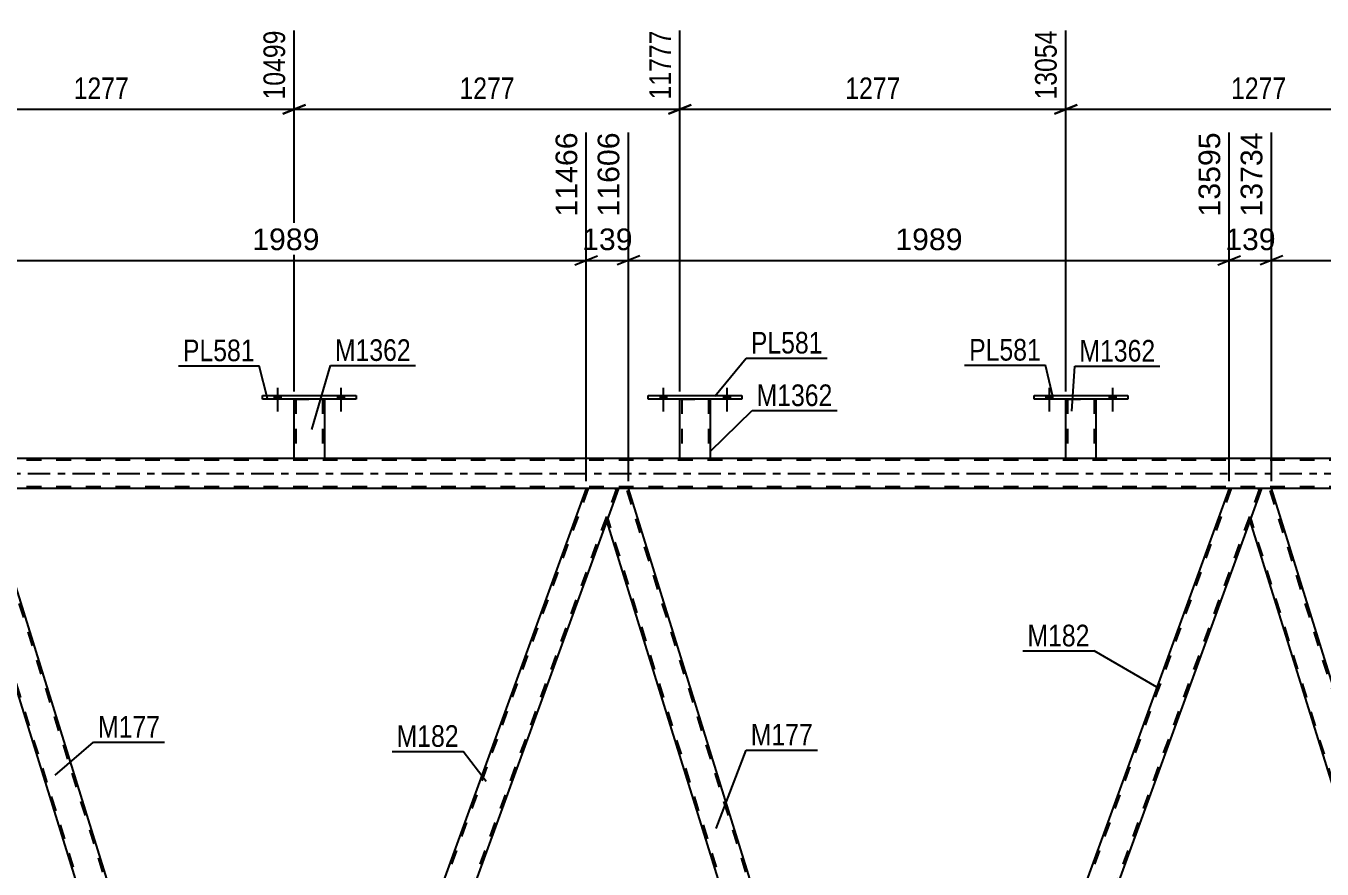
# Model space of a CAD drawing. Header units: millimetres. Extents: x -116 to 725, y -402 to 192.
# Drawn here: x 365.9 to 537.5, y -52.4 to 59.2 of the extents above; entities that cross this region are included whole.
import ezdxf

# ---------------------------------------------------------------- set-up
doc = ezdxf.new("R2010")
doc.units = ezdxf.units.MM
doc.linetypes.add('DXK_LINE_DOT2', pattern=[3.9198, 1.9599, -1.9599])
doc.linetypes.add('DXK_LINE_DOT3', pattern=[5.9187, 2.979, -0.9799, 0.9799, -0.9799])
doc.styles.add('Arial', font='ARIAL.TTF', dxfattribs={"height": 0.2})
doc.styles.add('Arial Narrow', font='ARIALN.TTF', dxfattribs={"height": 0.2})

# ---------------------------------------------------------------- blocks, each defined once
blk = doc.blocks.new('Part-203720616-4472 - 4437')
at = {"color": 7, "linetype": 'DXK_LINE_DOT2'}
for p, q in [((440.3, -2), (396.18, -123.22)), ((444.05, -2), (399.93, -123.22)), ((444.31, -2), (442.76, -6.25)), ((444.27, -2), (444.16, -2)), ((444.31, -2), (444.27, -2)), ((397.19, -119.75), (395.93, -123.22)), ((400.19, -123.22), (395.93, -123.22))]:
    blk.add_line(p, q, dxfattribs=at)
at = {"color": 2, "linetype": 'Continuous'}
for p, q in [((440.05, -2), (397.19, -119.75)), ((443.8, -2), (440.05, -2)), ((443.8, -2), (444.31, -2)), ((442.76, -6.25), (400.19, -123.22))]:
    blk.add_line(p, q, dxfattribs=at)
blk = doc.blocks.new('Part-203720616-4487 - 4437')
at = {"color": 7, "linetype": 'DXK_LINE_DOT2'}
for p, q in [((525.44, -2), (481.32, -123.22)), ((529.18, -2), (485.06, -123.22)), ((529.44, -2), (527.89, -6.25)), ((529.4, -2), (529.29, -2)), ((529.44, -2), (529.4, -2)), ((482.82, -118.4), (481.06, -123.22)), ((487.08, -118.4), (485.32, -123.22)), ((485.32, -123.22), (481.06, -123.22))]:
    blk.add_line(p, q, dxfattribs=at)
at = {"color": 2, "linetype": 'Continuous'}
for p, q in [((525.18, -2), (482.82, -118.4)), ((528.93, -2), (525.18, -2)), ((528.93, -2), (529.44, -2)), ((527.89, -6.25), (487.08, -118.4))]:
    blk.add_line(p, q, dxfattribs=at)
blk = doc.blocks.new('Part-203720616-4492 - 4437')
at = {"color": 2, "linetype": 'Continuous'}
for p, q in [((529.44, -2), (527.89, -6.25)), ((530.76, -2), (529.44, -2)), ((567.46, -119.75), (530.76, -2)), ((527.89, -6.25), (564.35, -123.22)), ((567.46, -119.75), (567.19, -120.49)), ((567.19, -120.49), (566.2, -123.22))]:
    blk.add_line(p, q, dxfattribs=at)
at = {"color": 7, "linetype": 'DXK_LINE_DOT2'}
for p, q in [((567.33, -120.12), (530.51, -2)), ((564.6, -123.22), (528.03, -5.88)), ((567.44, -119.81), (567.19, -120.49)), ((566.2, -123.22), (564.35, -123.22))]:
    blk.add_line(p, q, dxfattribs=at)
blk = doc.blocks.new('Part-203720616-4828 - 4437')
at = {"color": 2, "linetype": 'Continuous'}
for p, q in [((401.37, 2), (401.37, 9.84)), ((405.37, 9.84), (405.37, 2)), ((405.34, 2), (401.37, 2)), ((405.37, 2), (405.34, 2))]:
    blk.add_line(p, q, dxfattribs=at)
at = {"color": 7, "linetype": 'DXK_LINE_DOT2'}
for p, q in [((401.37, 9.84), (405.37, 9.84)), ((401.37, 9.84), (401.37, 9.84)), ((401.37, 9.84), (401.37, 9.84)), ((401.61, 9.84), (401.61, 2)), ((405.13, 9.84), (405.13, 2)), ((405.37, 9.84), (405.37, 9.84)), ((405.37, 9.84), (405.37, 9.84)), ((405.11, 2), (405.13, 2))]:
    blk.add_line(p, q, dxfattribs=at)
blk = doc.blocks.new('Part-203720616-4525 - 4437')
at = {"color": 2, "linetype": 'Continuous'}
for p, q in [((444.31, -2), (442.76, -6.25)), ((445.62, -2), (444.31, -2)), ((481.9, -118.4), (445.62, -2)), ((477.71, -118.4), (442.76, -6.25))]:
    blk.add_line(p, q, dxfattribs=at)
at = {"color": 7, "linetype": 'DXK_LINE_DOT2'}
for p, q in [((482.19, -120.12), (445.37, -2)), ((479.47, -123.22), (442.89, -5.88)), ((479.22, -123.22), (477.71, -118.4)), ((482.33, -119.75), (481.9, -118.4)), ((481.06, -123.22), (482.33, -119.75)), ((479.22, -123.22), (481.06, -123.22))]:
    blk.add_line(p, q, dxfattribs=at)
blk = doc.blocks.new('Part-203720616-4616 - 4437')
at = {"color": 2, "linetype": 'Continuous'}
for p, q in [((359.17, -2), (357.62, -6.25)), ((360.49, -2), (359.17, -2)), ((397.19, -119.75), (360.49, -2)), ((357.62, -6.25), (394.08, -123.22)), ((397.19, -119.75), (396.92, -120.49)), ((396.92, -120.49), (395.93, -123.22))]:
    blk.add_line(p, q, dxfattribs=at)
at = {"color": 7, "linetype": 'DXK_LINE_DOT2'}
for p, q in [((397.06, -120.12), (360.24, -2)), ((394.34, -123.22), (357.76, -5.88)), ((397.17, -119.81), (396.92, -120.49)), ((395.93, -123.22), (394.08, -123.22))]:
    blk.add_line(p, q, dxfattribs=at)
blk = doc.blocks.new('Part-203720616-4682 - 4437')
at = {"color": 7, "linetype": 'DXK_LINE_DOT2'}
for p, q in [((681.5, 1.76), (-18.61, 1.76)), ((660.77, 2), (9.96, 2)), ((405.37, 2), (401.37, 2)), ((456.45, 2), (452.45, 2)), ((507.53, 2), (503.53, 2)), ((681.5, -1.76), (-18.61, -1.76)), ((445.62, -2), (440.05, -2)), ((530.76, -2), (525.18, -2))]:
    blk.add_line(p, q, dxfattribs=at)
at = {"color": 2, "linetype": 'Continuous'}
for p, q in [((401.37, 2), (354.29, 2)), ((452.45, 2), (405.37, 2)), ((503.53, 2), (456.45, 2)), ((554.61, 2), (507.53, 2)), ((440.05, -2), (360.49, -2)), ((525.18, -2), (445.62, -2)), ((610.32, -2), (530.76, -2))]:
    blk.add_line(p, q, dxfattribs=at)
at = {"color": 7, "linetype": 'DXK_LINE_DOT3'}
blk.add_line((-18.61, 0), (681.5, 0), dxfattribs=at)
blk = doc.blocks.new('Bolt-203720616-4948 - 4437')
at = {"linetype": 'Continuous'}
for points in [[(500.89, 9.84), (501.77, 9.84), (501.77, 10.32), (500.89, 10.32)], [(509.29, 9.84), (510.17, 9.84), (510.17, 10.32), (509.29, 10.32)]]:
    blk.add_hatch(color=1, dxfattribs=at).paths.add_polyline_path(points)
at = {"color": 1, "linetype": 'Continuous'}
for p, q in [((500.89, 10.32), (500.89, 9.84)), ((501.33, 11.32), (501.33, 8.2)), ((501.77, 10.32), (501.77, 9.84)), ((509.29, 10.32), (509.29, 9.84)), ((509.73, 11.32), (509.73, 8.2)), ((510.17, 10.32), (510.17, 9.84))]:
    blk.add_line(p, q, dxfattribs=at)
blk = doc.blocks.new('Bolt-203720616-4936 - 4437')
at = {"linetype": 'Continuous'}
for points in [[(398.73, 9.84), (399.61, 9.84), (399.61, 10.32), (398.73, 10.32)], [(407.13, 9.84), (408.01, 9.84), (408.01, 10.32), (407.13, 10.32)]]:
    blk.add_hatch(color=1, dxfattribs=at).paths.add_polyline_path(points)
at = {"color": 1, "linetype": 'Continuous'}
for p, q in [((398.73, 10.32), (398.73, 9.84)), ((399.17, 11.32), (399.17, 8.2)), ((399.61, 10.32), (399.61, 9.84)), ((407.13, 10.32), (407.13, 9.84)), ((407.57, 11.32), (407.57, 8.2)), ((408.01, 10.32), (408.01, 9.84))]:
    blk.add_line(p, q, dxfattribs=at)
blk = doc.blocks.new('Part-203720616-4833 - 4437')
at = {"color": 2, "linetype": 'Continuous'}
for p, q in [((397.17, 9.84), (397.17, 10.32)), ((397.17, 10.32), (409.57, 10.32)), ((409.57, 10.32), (409.57, 9.84)), ((409.57, 9.84), (397.17, 9.84))]:
    blk.add_line(p, q, dxfattribs=at)
blk = doc.blocks.new('Part-203720616-4838 - 4437')
at = {"color": 2, "linetype": 'Continuous'}
for p, q in [((452.45, 2), (452.45, 9.84)), ((456.45, 9.84), (456.45, 2)), ((456.42, 2), (452.45, 2)), ((456.45, 2), (456.42, 2))]:
    blk.add_line(p, q, dxfattribs=at)
at = {"color": 7, "linetype": 'DXK_LINE_DOT2'}
for p, q in [((452.45, 9.84), (456.45, 9.84)), ((452.45, 9.84), (452.45, 9.84)), ((452.45, 9.84), (452.45, 9.84)), ((452.69, 9.84), (452.69, 2)), ((456.21, 9.84), (456.21, 2)), ((456.45, 9.84), (456.45, 9.84)), ((456.45, 9.84), (456.45, 9.84)), ((456.19, 2), (456.21, 2))]:
    blk.add_line(p, q, dxfattribs=at)
blk = doc.blocks.new('Part-203720616-4843 - 4437')
at = {"color": 2, "linetype": 'Continuous'}
for p, q in [((448.25, 9.84), (448.25, 10.32)), ((448.25, 10.32), (460.65, 10.32)), ((460.65, 10.32), (460.65, 9.84)), ((460.65, 9.84), (448.25, 9.84))]:
    blk.add_line(p, q, dxfattribs=at)
blk = doc.blocks.new('Part-203720616-4918 - 4437')
at = {"color": 2, "linetype": 'Continuous'}
for p, q in [((503.53, 2), (503.53, 9.84)), ((507.53, 9.84), (507.53, 2)), ((507.5, 2), (503.53, 2)), ((507.53, 2), (507.5, 2))]:
    blk.add_line(p, q, dxfattribs=at)
at = {"color": 7, "linetype": 'DXK_LINE_DOT2'}
for p, q in [((503.53, 9.84), (507.53, 9.84)), ((503.53, 9.84), (503.53, 9.84)), ((503.53, 9.84), (503.53, 9.84)), ((503.77, 9.84), (503.77, 2)), ((507.29, 9.84), (507.29, 2)), ((507.53, 9.84), (507.53, 9.84)), ((507.53, 9.84), (507.53, 9.84)), ((507.27, 2), (507.29, 2))]:
    blk.add_line(p, q, dxfattribs=at)
blk = doc.blocks.new('Part-203720616-4923 - 4437')
at = {"color": 2, "linetype": 'Continuous'}
for p, q in [((499.33, 9.84), (499.33, 10.32)), ((499.33, 10.32), (511.73, 10.32)), ((511.73, 10.32), (511.73, 9.84)), ((511.73, 9.84), (499.33, 9.84))]:
    blk.add_line(p, q, dxfattribs=at)
blk = doc.blocks.new('Bolt-203720616-4937 - 4437')
at = {"linetype": 'Continuous'}
for points in [[(398.73, 9.84), (399.61, 9.84), (399.61, 10.32), (398.73, 10.32)], [(407.13, 9.84), (408.01, 9.84), (408.01, 10.32), (407.13, 10.32)]]:
    blk.add_hatch(color=1, dxfattribs=at).paths.add_polyline_path(points)
at = {"color": 1, "linetype": 'Continuous'}
for p, q in [((398.73, 10.32), (398.73, 9.84)), ((399.17, 11.32), (399.17, 8.2)), ((399.61, 10.32), (399.61, 9.84)), ((407.13, 10.32), (407.13, 9.84)), ((407.57, 11.32), (407.57, 8.2)), ((408.01, 10.32), (408.01, 9.84))]:
    blk.add_line(p, q, dxfattribs=at)
blk = doc.blocks.new('Bolt-203720616-4938 - 4437')
at = {"linetype": 'Continuous'}
for points in [[(449.81, 9.84), (450.69, 9.84), (450.69, 10.32), (449.81, 10.32)], [(458.21, 9.84), (459.09, 9.84), (459.09, 10.32), (458.21, 10.32)]]:
    blk.add_hatch(color=1, dxfattribs=at).paths.add_polyline_path(points)
at = {"color": 1, "linetype": 'Continuous'}
for p, q in [((449.81, 10.32), (449.81, 9.84)), ((450.25, 11.32), (450.25, 8.2)), ((450.69, 10.32), (450.69, 9.84)), ((458.21, 10.32), (458.21, 9.84)), ((458.65, 11.32), (458.65, 8.2)), ((459.09, 10.32), (459.09, 9.84))]:
    blk.add_line(p, q, dxfattribs=at)
blk = doc.blocks.new('Bolt-203720616-4939 - 4437')
at = {"linetype": 'Continuous'}
for points in [[(449.81, 9.84), (450.69, 9.84), (450.69, 10.32), (449.81, 10.32)], [(458.21, 9.84), (459.09, 9.84), (459.09, 10.32), (458.21, 10.32)]]:
    blk.add_hatch(color=1, dxfattribs=at).paths.add_polyline_path(points)
at = {"color": 1, "linetype": 'Continuous'}
for p, q in [((449.81, 10.32), (449.81, 9.84)), ((450.25, 11.32), (450.25, 8.2)), ((450.69, 10.32), (450.69, 9.84)), ((458.21, 10.32), (458.21, 9.84)), ((458.65, 11.32), (458.65, 8.2)), ((459.09, 10.32), (459.09, 9.84))]:
    blk.add_line(p, q, dxfattribs=at)
blk = doc.blocks.new('Bolt-203720616-4949 - 4437')
at = {"linetype": 'Continuous'}
for points in [[(500.89, 9.84), (501.77, 9.84), (501.77, 10.32), (500.89, 10.32)], [(509.29, 9.84), (510.17, 9.84), (510.17, 10.32), (509.29, 10.32)]]:
    blk.add_hatch(color=1, dxfattribs=at).paths.add_polyline_path(points)
at = {"color": 1, "linetype": 'Continuous'}
for p, q in [((500.89, 10.32), (500.89, 9.84)), ((501.33, 11.32), (501.33, 8.2)), ((501.77, 10.32), (501.77, 9.84)), ((509.29, 10.32), (509.29, 9.84)), ((509.73, 11.32), (509.73, 8.2)), ((510.17, 10.32), (510.17, 9.84))]:
    blk.add_line(p, q, dxfattribs=at)
blk = doc.blocks.new('StraightDimension-203720616-5697 - 4437')
at = {"color": 7, "linetype": 'Continuous'}
for p, q in [((401.37, 10.84), (401.37, 58.64)), ((452.45, 10.84), (452.45, 58.64)), ((402.87, 48.8), (399.87, 47.6)), ((401.37, 48.2), (452.45, 48.2)), ((450.95, 47.6), (453.95, 48.8))]:
    blk.add_line(p, q, dxfattribs=at)
at = {"color": 0, "linetype": 'Continuous'}
blk.add_wipeout([(451.85, 59.24), (447.65, 59.24), (447.65, 48.9), (451.85, 48.9)], dxfattribs=at)
at = {"color": 0}
blk.add_wipeout([(431.17, 48.95), (431.17, 53.15), (422.66, 53.15), (422.66, 48.95)], dxfattribs=at)
at = {"color": 3, "linetype": 'Continuous', "style": 'Arial Narrow'}
blk.add_text('11777', height=2.863, rotation=90.0002, dxfattribs=at).set_placement((451.25, 49.5))
at = {"color": 3, "style": 'Arial Narrow'}
blk.add_text('1277', height=2.863, dxfattribs=at).set_placement((423.26, 49.55))
blk = doc.blocks.new('StraightDimension-203720616-5707 - 4437')
at = {"color": 7, "linetype": 'Continuous'}
for p, q in [((452.45, 10.84), (452.45, 58.64)), ((503.53, 10.84), (503.53, 58.64)), ((453.95, 48.8), (450.95, 47.6)), ((452.45, 48.2), (503.53, 48.2)), ((502.03, 47.6), (505.03, 48.8))]:
    blk.add_line(p, q, dxfattribs=at)
at = {"color": 0, "linetype": 'Continuous'}
blk.add_wipeout([(502.93, 59.24), (498.73, 59.24), (498.73, 48.9), (502.93, 48.9)], dxfattribs=at)
at = {"color": 0}
blk.add_wipeout([(482.25, 48.95), (482.25, 53.15), (473.74, 53.15), (473.74, 48.95)], dxfattribs=at)
at = {"color": 3, "linetype": 'Continuous', "style": 'Arial Narrow'}
blk.add_text('13054', height=2.863, rotation=90.0002, dxfattribs=at).set_placement((502.33, 49.5))
at = {"color": 3, "style": 'Arial Narrow'}
blk.add_text('1277', height=2.863, dxfattribs=at).set_placement((474.34, 49.55))
blk = doc.blocks.new('StraightDimension-203720616-5687 - 4437')
at = {"color": 7, "linetype": 'Continuous'}
for p, q in [((401.37, 10.84), (401.37, 58.64)), ((350.29, 10.84), (350.29, 56.81)), ((351.79, 48.8), (348.79, 47.6)), ((350.29, 48.2), (401.37, 48.2)), ((399.87, 47.6), (402.87, 48.8))]:
    blk.add_line(p, q, dxfattribs=at)
at = {"color": 0, "linetype": 'Continuous'}
blk.add_wipeout([(400.77, 59.24), (396.57, 59.24), (396.57, 48.9), (400.77, 48.9)], dxfattribs=at)
at = {"color": 0}
blk.add_wipeout([(380.09, 48.95), (380.09, 53.15), (371.58, 53.15), (371.58, 48.95)], dxfattribs=at)
at = {"color": 3, "linetype": 'Continuous', "style": 'Arial Narrow'}
blk.add_text('10499', height=2.863, rotation=90.0002, dxfattribs=at).set_placement((400.17, 49.5))
at = {"color": 3, "style": 'Arial Narrow'}
blk.add_text('1277', height=2.863, dxfattribs=at).set_placement((372.18, 49.55))
blk = doc.blocks.new('StraightDimension-203720616-6075 - 4437')
at = {"color": 7, "linetype": 'Continuous'}
for p, q in [((525.18, -1), (525.18, 45.13)), ((530.76, -1), (530.76, 45.13)), ((523.68, 27.61), (526.68, 28.81)), ((525.18, 28.21), (530.76, 28.21)), ((532.26, 28.81), (529.26, 27.61))]:
    blk.add_line(p, q, dxfattribs=at)
at = {"color": 0}
blk.add_wipeout([(531.91, 28.96), (531.91, 33.16), (524.04, 33.16), (524.04, 28.96)], dxfattribs=at)
at = {"color": 3, "style": 'Arial'}
blk.add_text('139', height=2.865, dxfattribs=at).set_placement((524.64, 29.56))
at = {"color": 0, "linetype": 'Continuous'}
blk.add_wipeout([(530.16, 45.73), (525.96, 45.73), (525.96, 33.41), (530.16, 33.41)], dxfattribs=at)
at = {"color": 3, "linetype": 'Continuous', "style": 'Arial'}
blk.add_text('13734', height=2.865, rotation=90.0002, dxfattribs=at).set_placement((529.56, 34.01))
blk = doc.blocks.new('StraightDimension-203720616-6027 - 4437')
at = {"color": 7, "linetype": 'Continuous'}
for p, q in [((440.05, -1), (440.05, 45.13)), ((445.62, -1), (445.62, 45.13)), ((438.55, 27.61), (441.55, 28.81)), ((440.05, 28.21), (445.62, 28.21)), ((447.12, 28.81), (444.12, 27.61))]:
    blk.add_line(p, q, dxfattribs=at)
at = {"color": 0}
blk.add_wipeout([(446.77, 28.96), (446.77, 33.16), (438.9, 33.16), (438.9, 28.96)], dxfattribs=at)
at = {"color": 3, "style": 'Arial'}
blk.add_text('139', height=2.865, dxfattribs=at).set_placement((439.5, 29.56))
at = {"color": 0, "linetype": 'Continuous'}
blk.add_wipeout([(445.02, 45.73), (440.82, 45.73), (440.82, 33.41), (445.02, 33.41)], dxfattribs=at)
at = {"color": 3, "linetype": 'Continuous', "style": 'Arial'}
blk.add_text('11606', height=2.865, rotation=90.0002, dxfattribs=at).set_placement((444.42, 34.01))
blk = doc.blocks.new('StraightDimension-203720616-6099 - 4437')
at = {"color": 7, "linetype": 'Continuous'}
for p, q in [((530.76, -1), (530.76, 45.13)), ((610.32, -1), (610.32, 40.63)), ((532.26, 28.81), (529.26, 27.61)), ((530.76, 28.21), (610.32, 28.21)), ((608.82, 27.61), (611.82, 28.81))]:
    blk.add_line(p, q, dxfattribs=at)
at = {"color": 0, "linetype": 'Continuous'}
blk.add_wipeout([(609.72, 41.23), (605.52, 41.23), (605.52, 28.91), (609.72, 28.91)], dxfattribs=at)
at = {"color": 0}
blk.add_wipeout([(575.59, 28.96), (575.59, 33.16), (565.49, 33.16), (565.49, 28.96)], dxfattribs=at)
at = {"color": 3, "linetype": 'Continuous', "style": 'Arial'}
blk.add_text('15723', height=2.865, rotation=90.0002, dxfattribs=at).set_placement((609.12, 29.51))
at = {"color": 3, "style": 'Arial'}
blk.add_text('1989', height=2.865, dxfattribs=at).set_placement((566.09, 29.56))
blk = doc.blocks.new('StraightDimension-203720616-6003 - 4437')
at = {"color": 7, "linetype": 'Continuous'}
for p, q in [((440.05, -1), (440.05, 45.13)), ((360.49, -1), (360.49, 42.91)), ((361.99, 28.81), (358.99, 27.61)), ((360.49, 28.21), (440.05, 28.21)), ((438.55, 27.61), (441.55, 28.81))]:
    blk.add_line(p, q, dxfattribs=at)
at = {"color": 0, "linetype": 'Continuous'}
blk.add_wipeout([(439.45, 45.73), (435.25, 45.73), (435.25, 33.41), (439.45, 33.41)], dxfattribs=at)
at = {"color": 0}
blk.add_wipeout([(405.32, 28.96), (405.32, 33.16), (395.22, 33.16), (395.22, 28.96)], dxfattribs=at)
at = {"color": 3, "linetype": 'Continuous', "style": 'Arial'}
blk.add_text('11466', height=2.865, rotation=90.0002, dxfattribs=at).set_placement((438.85, 34.01))
at = {"color": 3, "style": 'Arial'}
blk.add_text('1989', height=2.865, dxfattribs=at).set_placement((395.82, 29.56))
blk = doc.blocks.new('StraightDimension-203720616-5717 - 4437')
at = {"color": 7, "linetype": 'Continuous'}
for p, q in [((503.53, 10.84), (503.53, 58.64)), ((554.61, 10.84), (554.61, 58.64)), ((505.03, 48.8), (502.03, 47.6)), ((503.53, 48.2), (554.61, 48.2)), ((553.11, 47.6), (556.11, 48.8))]:
    blk.add_line(p, q, dxfattribs=at)
at = {"color": 0, "linetype": 'Continuous'}
blk.add_wipeout([(554.01, 59.24), (549.81, 59.24), (549.81, 48.9), (554.01, 48.9)], dxfattribs=at)
at = {"color": 0}
blk.add_wipeout([(533.33, 48.95), (533.33, 53.15), (524.82, 53.15), (524.82, 48.95)], dxfattribs=at)
at = {"color": 3, "linetype": 'Continuous', "style": 'Arial Narrow'}
blk.add_text('14331', height=2.863, rotation=90.0002, dxfattribs=at).set_placement((553.41, 49.5))
at = {"color": 3, "style": 'Arial Narrow'}
blk.add_text('1277', height=2.863, dxfattribs=at).set_placement((525.42, 49.55))
blk = doc.blocks.new('StraightDimension-203720616-6051 - 4437')
at = {"color": 7, "linetype": 'Continuous'}
for p, q in [((445.62, -1), (445.62, 45.13)), ((525.18, -1), (525.18, 45.13)), ((447.12, 28.81), (444.12, 27.61)), ((445.62, 28.21), (525.18, 28.21)), ((523.68, 27.61), (526.68, 28.81))]:
    blk.add_line(p, q, dxfattribs=at)
at = {"color": 0, "linetype": 'Continuous'}
blk.add_wipeout([(524.58, 45.73), (520.38, 45.73), (520.38, 33.41), (524.58, 33.41)], dxfattribs=at)
at = {"color": 0}
blk.add_wipeout([(490.45, 28.96), (490.45, 33.16), (480.36, 33.16), (480.36, 28.96)], dxfattribs=at)
at = {"color": 3, "linetype": 'Continuous', "style": 'Arial'}
blk.add_text('13595', height=2.865, rotation=90.0002, dxfattribs=at).set_placement((523.98, 34.01))
at = {"color": 3, "style": 'Arial'}
blk.add_text('1989', height=2.865, dxfattribs=at).set_placement((480.96, 29.56))
blk = doc.blocks.new('Mark-203720616-4824 - 4437')
at = {"color": 0}
blk.add_wipeout([(416.82, 14.9), (416.82, 17.9), (406.77, 17.9), (406.77, 14.9)], dxfattribs=at)
blk.add_wipeout([(416.82, 14.9), (416.82, 17.9), (406.77, 17.9), (406.77, 14.9)], dxfattribs=at)
at = {"color": 30, "linetype": 'Continuous'}
for p, q in [((403.73, 5.83), (406.17, 14.3)), ((406.17, 14.3), (417.42, 14.3))]:
    blk.add_line(p, q, dxfattribs=at)
at = {"color": 3, "style": 'Arial Narrow'}
blk.add_text('M1362', height=2.863, dxfattribs=at).set_placement((406.77, 14.9))
blk = doc.blocks.new('Mark-203720616-4521 - 4437')
at = {"color": 0}
blk.add_wipeout([(470.06, -36), (470.06, -33), (461.83, -33), (461.83, -36)], dxfattribs=at)
blk.add_wipeout([(470.06, -36), (470.06, -33), (461.83, -33), (461.83, -36)], dxfattribs=at)
at = {"color": 30, "linetype": 'Continuous'}
for p, q in [((457.26, -46.98), (461.23, -36.6)), ((461.23, -36.6), (470.66, -36.6))]:
    blk.add_line(p, q, dxfattribs=at)
at = {"color": 3, "style": 'Arial Narrow'}
blk.add_text('M177', height=2.863, dxfattribs=at).set_placement((461.83, -36))
blk = doc.blocks.new('Mark-203720616-4468 - 4437')
at = {"color": 0}
blk.add_wipeout([(423.17, -36.18), (423.17, -33.18), (414.94, -33.18), (414.94, -36.18)], dxfattribs=at)
blk.add_wipeout([(423.17, -36.18), (423.17, -33.18), (414.94, -33.18), (414.94, -36.18)], dxfattribs=at)
at = {"color": 30, "linetype": 'Continuous'}
for p in [(414.34, -36.78), (426.78, -40.78)]:
    blk.add_line(p, (423.77, -36.78), dxfattribs=at)
at = {"color": 3, "style": 'Arial Narrow'}
blk.add_text('M182', height=2.863, dxfattribs=at).set_placement((414.94, -36.18))
blk = doc.blocks.new('Mark-203720616-4483 - 4437')
at = {"color": 0}
blk.add_wipeout([(506.68, -22.88), (506.68, -19.88), (498.46, -19.88), (498.46, -22.88)], dxfattribs=at)
blk.add_wipeout([(506.68, -22.88), (506.68, -19.88), (498.46, -19.88), (498.46, -22.88)], dxfattribs=at)
at = {"color": 30, "linetype": 'Continuous'}
for p in [(497.86, -23.48), (515.61, -28.3)]:
    blk.add_line(p, (507.28, -23.48), dxfattribs=at)
at = {"color": 3, "style": 'Arial Narrow'}
blk.add_text('M182', height=2.863, dxfattribs=at).set_placement((498.46, -22.88))
blk = doc.blocks.new('Mark-203720616-4612 - 4437')
at = {"color": 0}
blk.add_wipeout([(383.62, -34.97), (383.62, -31.97), (375.4, -31.97), (375.4, -34.97)], dxfattribs=at)
blk.add_wipeout([(383.62, -34.97), (383.62, -31.97), (375.4, -31.97), (375.4, -34.97)], dxfattribs=at)
at = {"color": 30, "linetype": 'Continuous'}
for p, q in [((369.73, -39.92), (374.8, -35.57)), ((374.8, -35.57), (384.22, -35.57))]:
    blk.add_line(p, q, dxfattribs=at)
at = {"color": 3, "style": 'Arial Narrow'}
blk.add_text('M177', height=2.863, dxfattribs=at).set_placement((375.4, -34.97))
blk = doc.blocks.new('Mark-203720616-4914 - 4437')
at = {"color": 0}
blk.add_wipeout([(515.4, 14.81), (515.4, 17.81), (505.34, 17.81), (505.34, 14.81)], dxfattribs=at)
blk.add_wipeout([(515.4, 14.81), (515.4, 17.81), (505.34, 17.81), (505.34, 14.81)], dxfattribs=at)
at = {"color": 30, "linetype": 'Continuous'}
for p, q in [((504.34, 8.26), (504.74, 14.21)), ((504.74, 14.21), (516, 14.21))]:
    blk.add_line(p, q, dxfattribs=at)
at = {"color": 3, "style": 'Arial Narrow'}
blk.add_text('M1362', height=2.863, dxfattribs=at).set_placement((505.34, 14.81))
blk = doc.blocks.new('Mark-203720616-4829 - 4437')
at = {"color": 0}
blk.add_wipeout([(396.16, 14.86), (396.16, 17.86), (386.65, 17.86), (386.65, 14.86)], dxfattribs=at)
blk.add_wipeout([(396.16, 14.86), (396.16, 17.86), (386.65, 17.86), (386.65, 14.86)], dxfattribs=at)
at = {"color": 30, "linetype": 'Continuous'}
for p in [(386.05, 14.26), (397.84, 9.93)]:
    blk.add_line(p, (396.76, 14.26), dxfattribs=at)
at = {"color": 3, "style": 'Arial Narrow'}
blk.add_text('PL581', height=2.863, dxfattribs=at).set_placement((386.65, 14.86))
blk = doc.blocks.new('Mark-203720616-4834 - 4437')
at = {"color": 0}
blk.add_wipeout([(472.65, 8.92), (472.65, 11.92), (462.6, 11.92), (462.6, 8.92)], dxfattribs=at)
blk.add_wipeout([(472.65, 8.92), (472.65, 11.92), (462.6, 11.92), (462.6, 8.92)], dxfattribs=at)
at = {"color": 30, "linetype": 'Continuous'}
for p, q in [((456.45, 2.89), (462, 8.32)), ((462, 8.32), (473.25, 8.32))]:
    blk.add_line(p, q, dxfattribs=at)
at = {"color": 3, "style": 'Arial Narrow'}
blk.add_text('M1362', height=2.863, dxfattribs=at).set_placement((462.6, 8.92))
blk = doc.blocks.new('Mark-203720616-4839 - 4437')
at = {"color": 0}
blk.add_wipeout([(471.35, 15.88), (471.35, 18.88), (461.84, 18.88), (461.84, 15.88)], dxfattribs=at)
blk.add_wipeout([(471.35, 15.88), (471.35, 18.88), (461.84, 18.88), (461.84, 15.88)], dxfattribs=at)
at = {"color": 30, "linetype": 'Continuous'}
for p, q in [((457.05, 10.25), (461.24, 15.28)), ((461.24, 15.28), (471.95, 15.28))]:
    blk.add_line(p, q, dxfattribs=at)
at = {"color": 3, "style": 'Arial Narrow'}
blk.add_text('PL581', height=2.863, dxfattribs=at).set_placement((461.84, 15.88))
blk = doc.blocks.new('Mark-203720616-4919 - 4437')
at = {"color": 0}
blk.add_wipeout([(500.24, 14.94), (500.24, 17.94), (490.74, 17.94), (490.74, 14.94)], dxfattribs=at)
blk.add_wipeout([(500.24, 14.94), (500.24, 17.94), (490.74, 17.94), (490.74, 14.94)], dxfattribs=at)
at = {"color": 30, "linetype": 'Continuous'}
for p in [(490.14, 14.34), (501.82, 10.21)]:
    blk.add_line(p, (500.84, 14.34), dxfattribs=at)
at = {"color": 3, "style": 'Arial Narrow'}
blk.add_text('PL581', height=2.863, dxfattribs=at).set_placement((490.74, 14.94))

msp = doc.modelspace()

# ---------------------------------------------------------------- block references
for name in ['Part-203720616-4833 - 4437', 'Bolt-203720616-4936 - 4437', 'Bolt-203720616-4937 - 4437', 'Part-203720616-4843 - 4437', 'Bolt-203720616-4938 - 4437', 'Bolt-203720616-4939 - 4437', 'Part-203720616-4923 - 4437', 'Bolt-203720616-4948 - 4437', 'Bolt-203720616-4949 - 4437', 'Part-203720616-4828 - 4437', 'Part-203720616-4838 - 4437', 'Part-203720616-4918 - 4437', 'Part-203720616-4682 - 4437', 'Part-203720616-4616 - 4437', 'Part-203720616-4472 - 4437', 'Part-203720616-4525 - 4437', 'Part-203720616-4487 - 4437', 'Part-203720616-4492 - 4437']:
    msp.add_blockref(name, (0, 0))

# ---------------------------------------------------------------- next in the draw order: block references
for name in ['StraightDimension-203720616-5697 - 4437', 'StraightDimension-203720616-6075 - 4437', 'Mark-203720616-4483 - 4437', 'Mark-203720616-4612 - 4437', 'Mark-203720616-4468 - 4437', 'Mark-203720616-4521 - 4437']:
    msp.add_blockref(name, (0, 0))

# ---------------------------------------------------------------- next in the draw order: block references
for name in ['StraightDimension-203720616-5687 - 4437', 'StraightDimension-203720616-5707 - 4437', 'StraightDimension-203720616-6027 - 4437', 'StraightDimension-203720616-6099 - 4437']:
    msp.add_blockref(name, (0, 0))

# ---------------------------------------------------------------- next in the draw order: block references
for name in ['StraightDimension-203720616-5717 - 4437', 'StraightDimension-203720616-6003 - 4437']:
    msp.add_blockref(name, (0, 0))

# ---------------------------------------------------------------- next in the draw order: block references
for name in ['StraightDimension-203720616-6051 - 4437', 'Mark-203720616-4829 - 4437', 'Mark-203720616-4824 - 4437']:
    msp.add_blockref(name, (0, 0))

# ---------------------------------------------------------------- next in the draw order: block references
for name in ['Mark-203720616-4919 - 4437', 'Mark-203720616-4914 - 4437', 'Mark-203720616-4834 - 4437']:
    msp.add_blockref(name, (0, 0))

# ---------------------------------------------------------------- next in the draw order: block references
msp.add_blockref('Mark-203720616-4839 - 4437', (0, 0))

doc.saveas('drawing.dxf')
